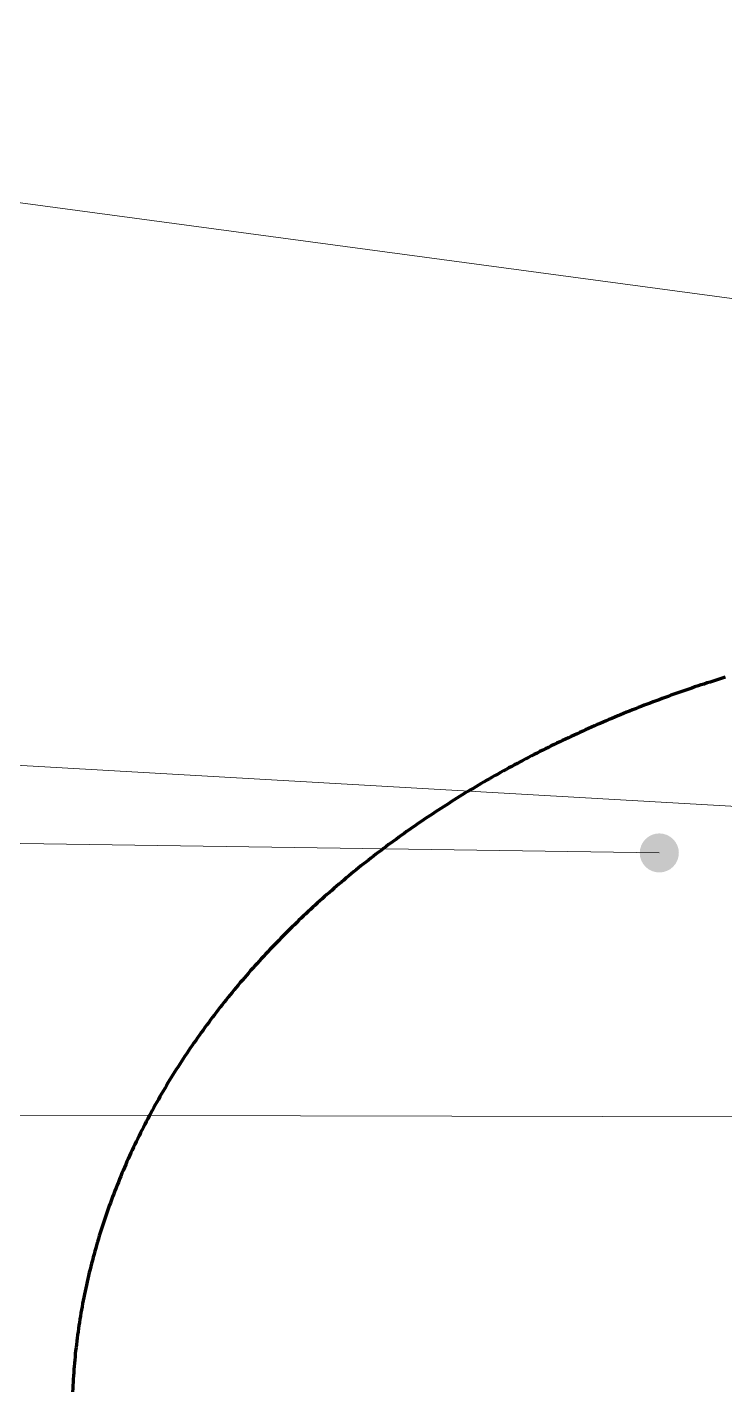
# Model space of a CAD drawing. Header units: millimetres. Extents: x 0 to 841, y 0 to 594.
# Drawn here: x 250.41 to 271.83, y 382.44 to 424.3 of the extents above; entities that cross this region are included whole.
import ezdxf

# ---------------------------------------------------------------- set-up
doc = ezdxf.new("R2010")
doc.units = ezdxf.units.MM
doc.layers.add('01-VISIBLE', color=7, linetype='CONTINUOUS', lineweight=70)
doc.layers.add('08-FINA', color=5, linetype='CONTINUOUS', lineweight=18)

msp = doc.modelspace()

# ---------------------------------------------------------------- hatches: boundary and pattern name
at = {"layer": '08-FINA'}
h = msp.add_hatch(color=7, dxfattribs=at)
h.dxf.hatch_style = 1
edge = h.paths.add_edge_path()
edge.add_arc((269.819, 398.93), 0.6, 0, 360)

# ---------------------------------------------------------------- linework, layer by layer
at = {"layer": '01-VISIBLE'}
msp.add_lwpolyline([(271.842, 404.328), (271.749, 404.299), (271.656, 404.27), (271.563, 404.241), (271.47, 404.211), (271.377, 404.182), (271.284, 404.152), (271.192, 404.121), (271.099, 404.091), (271.007, 404.06), (270.914, 404.029), (270.822, 403.998), (270.73, 403.967), (270.637, 403.935), (270.545, 403.903), (270.453, 403.871), (270.361, 403.838), (270.27, 403.806), (270.178, 403.773), (270.086, 403.74), (269.995, 403.706), (269.903, 403.673), (269.812, 403.639), (269.721, 403.605), (269.629, 403.571), (269.538, 403.536), (269.447, 403.501), (269.356, 403.466), (269.265, 403.431), (269.175, 403.395), (269.084, 403.36), (268.993, 403.324), (268.903, 403.287), (268.813, 403.251), (268.722, 403.214), (268.632, 403.177), (268.542, 403.14), (268.452, 403.102), (268.362, 403.065), (268.272, 403.027), (268.183, 402.988), (268.093, 402.95), (268.004, 402.911), (267.914, 402.872), (267.825, 402.833), (267.736, 402.794), (267.647, 402.754), (267.558, 402.714), (267.469, 402.674), (267.381, 402.634), (267.292, 402.593), (267.204, 402.552), (267.115, 402.511), (267.027, 402.469), (266.939, 402.428), (266.851, 402.386), (266.763, 402.344), (266.675, 402.301), (266.588, 402.259), (266.5, 402.216), (266.413, 402.173), (266.326, 402.129), (266.238, 402.086), (266.151, 402.042), (266.064, 401.998), (265.978, 401.953), (265.891, 401.909), (265.805, 401.864), (265.718, 401.819), (265.632, 401.773), (265.546, 401.728), (265.46, 401.682), (265.374, 401.636), (265.288, 401.59), (265.203, 401.543), (265.117, 401.496), (265.032, 401.449), (264.947, 401.402), (264.862, 401.354), (264.777, 401.306), (264.692, 401.258), (264.607, 401.21), (264.523, 401.161), (264.439, 401.112), (264.354, 401.063), (264.27, 401.014), (264.186, 400.964), (264.103, 400.914), (264.019, 400.864), (263.936, 400.814), (263.852, 400.763), (263.769, 400.712), (263.686, 400.661), (263.603, 400.61), (263.521, 400.558), (263.438, 400.506), (263.356, 400.454), (263.274, 400.402), (263.192, 400.349), (263.11, 400.296), (263.028, 400.243), (262.947, 400.19), (262.865, 400.136), (262.784, 400.082), (262.703, 400.028), (262.622, 399.973), (262.542, 399.919), (262.461, 399.864), (262.381, 399.809), (262.301, 399.753), (262.221, 399.698), (262.141, 399.642), (262.061, 399.585), (261.982, 399.529), (261.903, 399.472), (261.823, 399.415), (261.745, 399.358), (261.666, 399.301), (261.587, 399.243), (261.509, 399.185), (261.431, 399.127), (261.353, 399.068), (261.275, 399.009), (261.198, 398.95), (261.12, 398.891), (261.043, 398.832), (260.966, 398.772), (260.889, 398.712), (260.813, 398.651), (260.736, 398.591), (260.66, 398.53), (260.584, 398.469), (260.508, 398.408), (260.433, 398.346), (260.358, 398.284), (260.282, 398.222), (260.207, 398.16), (260.133, 398.097), (260.058, 398.035), (259.984, 397.971), (259.91, 397.908), (259.836, 397.844), (259.762, 397.781), (259.689, 397.717), (259.616, 397.652), (259.543, 397.588), (259.47, 397.523), (259.398, 397.457), (259.326, 397.392), (259.253, 397.326), (259.182, 397.261), (259.11, 397.194), (259.039, 397.128), (258.968, 397.061), (258.897, 396.994), (258.826, 396.927), (258.756, 396.86), (258.686, 396.792), (258.616, 396.724), (258.546, 396.656), (258.477, 396.588), (258.408, 396.519), (258.339, 396.45), (258.27, 396.381), (258.202, 396.311), (258.134, 396.242), (258.066, 396.172), (257.998, 396.101), (257.931, 396.031), (257.864, 395.96), (257.797, 395.889), (257.731, 395.818), (257.664, 395.747), (257.598, 395.675), (257.533, 395.603), (257.467, 395.531), (257.402, 395.458), (257.337, 395.385), (257.272, 395.313), (257.208, 395.239), (257.144, 395.166), (257.08, 395.092), (257.017, 395.018), (256.954, 394.944), (256.891, 394.87), (256.828, 394.795), (256.766, 394.72), (256.704, 394.645), (256.642, 394.569), (256.581, 394.494), (256.52, 394.418), (256.459, 394.342), (256.398, 394.265), (256.338, 394.189), (256.278, 394.112), (256.219, 394.035), (256.159, 393.957), (256.1, 393.88), (256.042, 393.802), (255.983, 393.724), (255.925, 393.645), (255.868, 393.567), (255.81, 393.488), (255.753, 393.409), (255.697, 393.33), (255.64, 393.25), (255.584, 393.17), (255.528, 393.091), (255.473, 393.01), (255.418, 392.93), (255.363, 392.849), (255.309, 392.768), (255.255, 392.687), (255.201, 392.606), (255.148, 392.524), (255.095, 392.443), (255.042, 392.36), (254.99, 392.278), (254.938, 392.196), (254.886, 392.113), (254.835, 392.03), (254.784, 391.947), (254.734, 391.864), (254.684, 391.78), (254.634, 391.696), (254.585, 391.612), (254.536, 391.528), (254.487, 391.444), (254.439, 391.359), (254.391, 391.274), (254.343, 391.189), (254.296, 391.104), (254.249, 391.018), (254.203, 390.932), (254.157, 390.847), (254.111, 390.76), (254.066, 390.674), (254.021, 390.588), (253.977, 390.501), (253.933, 390.414), (253.889, 390.327), (253.846, 390.239), (253.803, 390.152), (253.761, 390.064), (253.719, 389.976), (253.677, 389.888), (253.636, 389.8), (253.595, 389.711), (253.554, 389.623), (253.514, 389.534), (253.475, 389.445), (253.436, 389.355), (253.397, 389.266), (253.359, 389.176), (253.321, 389.087), (253.283, 388.997), (253.246, 388.906), (253.21, 388.816), (253.173, 388.726), (253.138, 388.635), (253.102, 388.544), (253.067, 388.453), (253.033, 388.362), (252.999, 388.271), (252.965, 388.179), (252.932, 388.088), (252.9, 387.996), (252.867, 387.904), (252.836, 387.812), (252.804, 387.719), (252.773, 387.627), (252.743, 387.534), (252.713, 387.442), (252.683, 387.349), (252.654, 387.256), (252.626, 387.163), (252.597, 387.069), (252.57, 386.976), (252.542, 386.882), (252.516, 386.789), (252.489, 386.695), (252.463, 386.601), (252.438, 386.507), (252.413, 386.412), (252.389, 386.318), (252.365, 386.224), (252.341, 386.129), (252.318, 386.034), (252.296, 385.94), (252.274, 385.845), (252.252, 385.75), (252.231, 385.654), (252.21, 385.559), (252.19, 385.464), (252.17, 385.368), (252.151, 385.273), (252.132, 385.177), (252.114, 385.082), (252.096, 384.986), (252.079, 384.89), (252.062, 384.794), (252.046, 384.698), (252.03, 384.602), (252.015, 384.505), (252, 384.409), (251.986, 384.313), (251.972, 384.216), (251.959, 384.12), (251.946, 384.023), (251.933, 383.926), (251.922, 383.829), (251.91, 383.733), (251.899, 383.636), (251.889, 383.539), (251.879, 383.442), (251.87, 383.345), (251.861, 383.248), (251.853, 383.151), (251.845, 383.054), (251.838, 382.956), (251.831, 382.859), (251.825, 382.762), (251.819, 382.665), (251.813, 382.567), (251.809, 382.47), (251.804, 382.373)], dxfattribs=at)
at = {"layer": '08-FINA'}
for p, q in [((51.46, 445.654), (277.957, 415.175)), ((51.493, 412.997), (287.382, 399.486)), ((51.499, 402.187), (269.819, 398.93)), ((51.5, 391.245), (283.616, 390.805))]:
    msp.add_line(p, q, dxfattribs=at)

doc.saveas('drawing.dxf')
